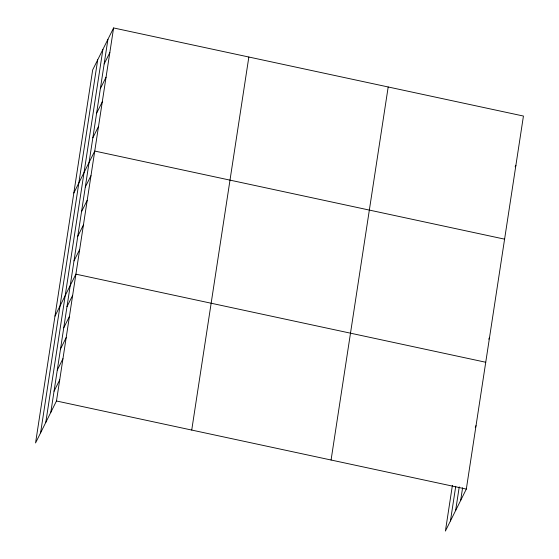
<?xml version="1.0" encoding="UTF-8"?>
<svg xmlns="http://www.w3.org/2000/svg" width="559" height="559" viewBox="0 0 559 559"><rect width="100%" height="100%" fill="white"/><g stroke="black" fill="none" stroke-linecap="round" stroke-linejoin="round"><path stroke-width="0.84" d="M40.59 432.855L97.706 59.813M45.782 422.45L102.898 49.409M50.813 412.353L107.929 39.312M113.596 27.95L92.675 69.91L35.559 442.952L56.48 400.992L113.596 27.95L523.441 116.048L466.325 489.09L445.404 531.05L452.399 485.387M191.73 430.067L248.846 57.025M331.075 460.015L388.191 86.973M450.435 520.953L455.746 486.288M455.627 510.549L459.246 486.875M460.658 500.452L462.6 487.769M104.163 63.936L109.83 52.574M100.389 88.553L106.056 77.191M96.623 113.177L102.29 101.815M92.85 137.8L98.517 126.432M73.83 193.016L94.75 151.056L504.595 239.154M85.31 187.041L90.977 175.673M81.544 211.658L87.211 200.297M77.771 236.282L83.438 224.914M74.005 260.899L79.671 249.538M54.978 316.114L75.898 274.155L485.743 362.253M66.996 306.66L72.663 295.299M63.761 327.798L69.428 316.436M60.526 348.942L66.193 337.573M57.284 370.079L62.95 358.71M54.048 391.216L59.715 379.854M515.146 166.806L515.901 165.289M488.762 339.152L489.516 337.636M475.276 427.188L476.037 425.672M56.48 400.992L466.325 489.09"/></g></svg>
